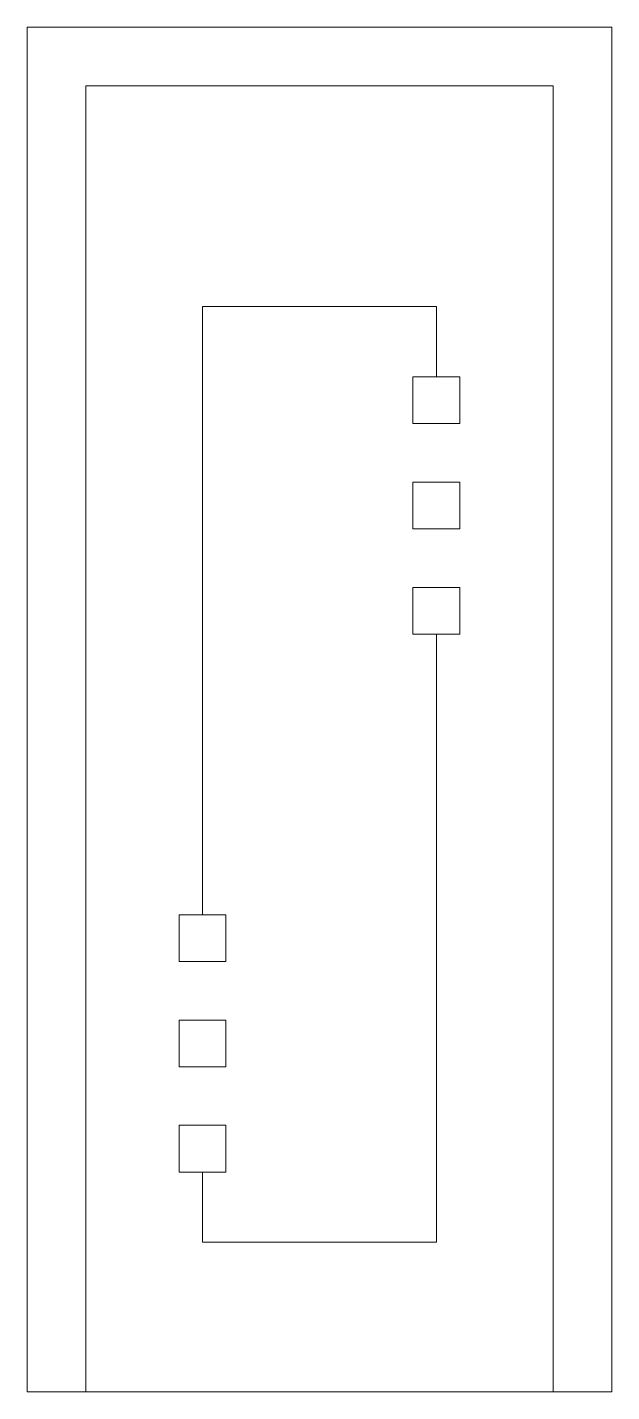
# Model space of a CAD drawing. Header units: millimetres. Extents: x 1876.07 to 1876.97, y 899.01 to 901.11.
import ezdxf

# ---------------------------------------------------------------- set-up
doc = ezdxf.new("R2010")
doc.units = ezdxf.units.MM
doc.layers.get('0').update_dxf_attribs({"lineweight": 9})

# ---------------------------------------------------------------- blocks, each defined once
blk = doc.blocks.new('*U106')
for p, q in [((-0.45, 2.1), (-0.45, 0)), ((0.45, 2.1), (-0.45, 2.1)), ((0.45, 0), (0.45, 2.1)), ((-0.36, 2.01), (-0.36, 0)), ((0.36, 2.01), (-0.36, 2.01)), ((0.36, 0), (0.36, 2.01)), ((-0.18, 1.67), (-0.18, 0.734)), ((0.18, 1.67), (-0.18, 1.67)), ((0.18, 1.562), (0.18, 1.67)), ((0.18, 0.23), (0.18, 1.166)), ((-0.18, 0.338), (-0.18, 0.23)), ((-0.18, 0.23), (0.18, 0.23)), ((-0.45, 0), (0.45, 0))]:
    blk.add_line(p, q)
for points in [[(0.144, 1.49), (0.216, 1.49), (0.216, 1.562), (0.144, 1.562)], [(0.144, 1.328), (0.216, 1.328), (0.216, 1.4), (0.144, 1.4)], [(0.144, 1.166), (0.216, 1.166), (0.216, 1.238), (0.144, 1.238)], [(-0.216, 0.662), (-0.144, 0.662), (-0.144, 0.734), (-0.216, 0.734)], [(-0.216, 0.5), (-0.144, 0.5), (-0.144, 0.572), (-0.216, 0.572)], [(-0.216, 0.338), (-0.144, 0.338), (-0.144, 0.41), (-0.216, 0.41)]]:
    blk.add_lwpolyline(points, close=True)

msp = doc.modelspace()

# ---------------------------------------------------------------- block references
at = {"ltscale": 0.5}
msp.add_blockref('*U106', (1876.5169, 899.0062), dxfattribs=at)

doc.saveas('drawing.dxf')
